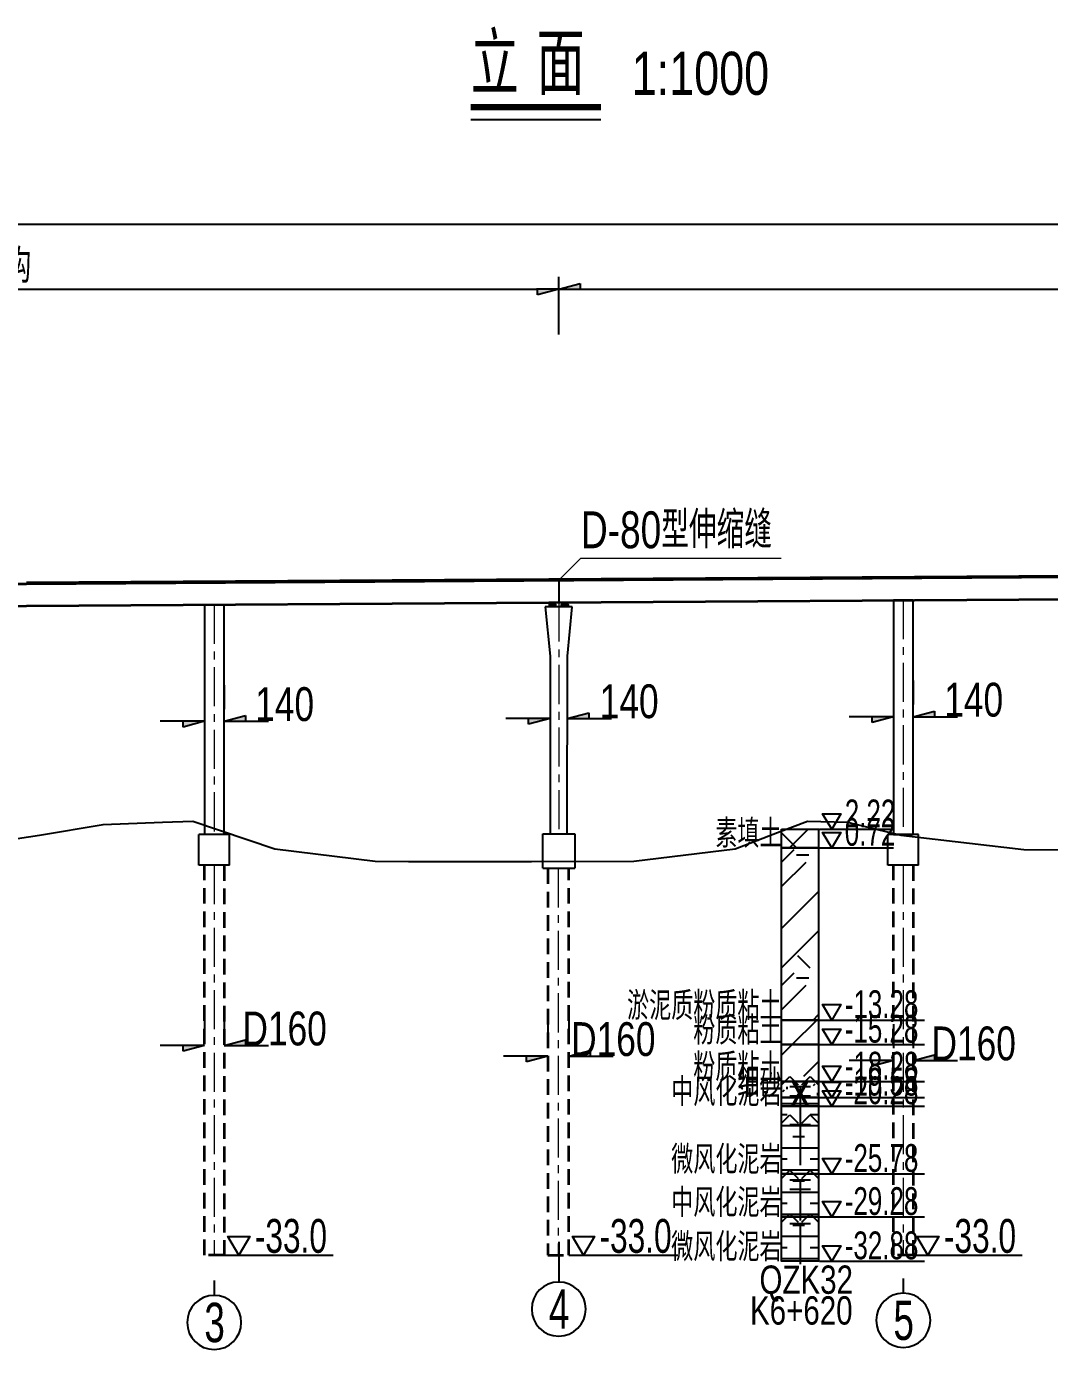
# Model space of a CAD drawing. Header units: millimetres. Extents: x 0 to 987207, y 0 to 5060561.
# Drawn here: x 493341.8 to 493425, y 2530131.6 to 2530239.1 of the extents above; entities that cross this region are included whole.
import ezdxf
from ezdxf.enums import TextEntityAlignment as Align

# ---------------------------------------------------------------- set-up
doc = ezdxf.new("R2010")
doc.units = ezdxf.units.MM
doc.header["$LTSCALE"] = 0.1
doc.linetypes.add('CENTER', pattern=[50.8, 31.75, -6.35, 6.35, -6.35])
doc.linetypes.add('DASHED', pattern=[19.05, 12.7, -6.35])
doc.layers.get('0').update_dxf_attribs({"linetype": 'CONTINUOUS'})
doc.layers.get('Defpoints').update_dxf_attribs({"color": 150, "linetype": 'CONTINUOUS'})
for name, color, linetype in [('上部结构(立面)', 7, 'CONTINUOUS'), ('地质钻孔', 8, 'CONTINUOUS'), ('地面线', 7, 'CONTINUOUS'), ('墩柱图(立面)', 7, 'CONTINUOUS'), ('立面', 7, 'CONTINUOUS')]:
    doc.layers.add(name, color=color, linetype=linetype)
for name, color, linetype, lineweight in [('中心线', 5, 'CENTER', 18), ('文字', 7, 'CONTINUOUS', 0), ('标注', 1, 'CONTINUOUS', 18), ('短虚线', 6, 'DASHED', 35), ('粗线', 4, 'CONTINUOUS', 35)]:
    doc.layers.add(name, color=color, linetype=linetype, lineweight=lineweight)
doc.styles.add('BM_Dim', font='fsdb_e.shx', dxfattribs={"width": 0.75, "bigfont": 'hztxt.shx'})
doc.styles.add('MyFont', font='fsdb_e.shx', dxfattribs={"width": 0.78, "bigfont": 'hztxt.shx'})
doc.styles.add('My宋体', font='SIMFANG.TTF', dxfattribs={"width": 0.78})
doc.dimstyles.new('1-100', dxfattribs={"dimtxt": 3, "dimasz": 1.5, "dimexe": 1, "dimexo": 0.6, "dimgap": 0.1, "dimtad": 1, "dimdec": 0, "dimlfac": 100, "dimdsep": 46, "dimtxsty": 'BM_Dim', "dimblk": 'ARR-1', "dimcen": 0.09, "dimclrd": 256, "dimclre": 256, "dimclrt": 7, "dimadec": 1, "dimazin": 2, "dimtfac": 1, "dimtdec": 0, "dimtmove": 2, "dimatfit": 3, "dimldrblk": 'ARR-1', "dimfxl": 1, "dimtolj": 1, "dimtzin": 0, "dimlwd": 25, "dimarcsym": 1})
doc.dimstyles.new('MyDim', dxfattribs={"dimscale": 0, "dimtxt": 2.75, "dimasz": 1.8, "dimexe": 1, "dimexo": 4.32, "dimgap": 0, "dimtad": 0, "dimdec": 0, "dimlfac": 10, "dimdsep": 46, "dimtxsty": 'MyFont', "dimblk": 'ARR-1', "dimcen": 0.5, "dimclrd": 1, "dimclre": 1, "dimclrt": 7, "dimaunit": 1, "dimadec": 0, "dimazin": 0, "dimtfac": 1, "dimtdec": 0, "dimtofl": 0, "dimtmove": 2, "dimatfit": 3, "dimldrblk": 'ARR-1', "dimfxl": 1, "dimtolj": 1, "dimtzin": 0, "dimarcsym": 0})
pattern_1 = [(45, (-6617.618, -2.22), (-3.5355304, 3.5355304), []), (45, (-6614.118, -2.22), (-3.5355304, 3.5355304), [1.999998, -1.249998])]
pattern_2 = [(0, (-6617.618, -2.22), (0, 1.8), []), (0, (-6617.618, -1.32), (1.40625, 1.8), [0.9375, -1.875])]

# ---------------------------------------------------------------- blocks, each defined once
blk = doc.blocks.new('ARR-1')
at = {"color": 1, "linetype": 'Continuous'}
for p, q in [((0, 0), (-1, 0)), ((0, 0), (-0.966, -0.259)), ((-0.966, -0.259), (-0.966, 0))]:
    blk.add_line(p, q, dxfattribs=at)
for points in [[(-0.966, -0.259), (-0.966, 0), (0, 0)], [(0, 0), (-0.966, 0), (-0.966, -0.259), (0, 0)], [(0, 0), (-0.966, -0.259), (-0.966, 0), (0, 0)], [(0, 0), (-0.966, -0.259), (-0.966, 0), (0, 0)]]:
    blk.add_solid(points, dxfattribs=at)
blk = doc.blocks.new('*D299')
at = {"layer": 'Defpoints', "color": 0, "linetype": 'Continuous'}
for p in [(493385.08, 2530217.75), (493273.08, 2530209.75), (493385.08, 2530209.75)]:
    blk.add_point(p, dxfattribs=at)
at = {"layer": '立面', "color": 1, "linetype": 'Continuous', "lineweight": -2}
for p, q in [((493273.08, 2530214.07), (493273.08, 2530218.75)), ((493385.08, 2530214.07), (493385.08, 2530218.75)), ((493274.88, 2530217.75), (493383.28, 2530217.75))]:
    blk.add_line(p, q, dxfattribs=at)
at = {"layer": '立面', "color": 1, "linetype": 'Continuous', "lineweight": -2, "xscale": 1.8, "yscale": 1.8, "zscale": 1.8, "rotation": 180}
blk.add_blockref('ARR-1', (493273.08, 2530217.75), dxfattribs=at)
at = {"layer": '立面', "color": 1, "linetype": 'Continuous', "lineweight": -2, "xscale": 1.8, "yscale": 1.8, "zscale": 1.8}
blk.add_blockref('ARR-1', (493385.08, 2530217.75), dxfattribs=at)
at = {"layer": '立面', "color": 7, "linetype": 'Continuous', "insert": (493329.08, 2530219.62), "char_height": 2.75, "attachment_point": 5, "style": 'MyFont'}
blk.add_mtext('\\A1;4*2800预应力砼连续刚构', dxfattribs=at)
blk = doc.blocks.new('*D301')
at = {"layer": 'Defpoints', "color": 0, "linetype": 'Continuous'}
for p in [(493497.08, 2530217.75), (493385.08, 2530209.75), (493497.08, 2530209.75)]:
    blk.add_point(p, dxfattribs=at)
at = {"layer": '立面', "color": 1, "linetype": 'Continuous', "lineweight": -2}
for p, q in [((493385.08, 2530214.07), (493385.08, 2530218.75)), ((493497.08, 2530214.07), (493497.08, 2530218.75)), ((493386.88, 2530217.75), (493495.28, 2530217.75))]:
    blk.add_line(p, q, dxfattribs=at)
at = {"layer": '立面', "color": 1, "linetype": 'Continuous', "lineweight": -2, "xscale": 1.8, "yscale": 1.8, "zscale": 1.8, "rotation": 180}
blk.add_blockref('ARR-1', (493385.08, 2530217.75), dxfattribs=at)
at = {"layer": '立面', "color": 1, "linetype": 'Continuous', "lineweight": -2, "xscale": 1.8, "yscale": 1.8, "zscale": 1.8}
blk.add_blockref('ARR-1', (493497.08, 2530217.75), dxfattribs=at)
at = {"layer": '立面', "color": 7, "linetype": 'Continuous', "insert": (493441.08, 2530219.62), "char_height": 2.75, "attachment_point": 5, "style": 'MyFont'}
blk.add_mtext('\\A1;4*2800预应力砼连续刚构', dxfattribs=at)
blk = doc.blocks.new('*D311')
at = {"layer": 'Defpoints', "color": 0, "linetype": 'Continuous'}
for p in [(493357.88, 2530182.63), (493356.28, 2530181.26), (493357.88, 2530181.26)]:
    blk.add_point(p, dxfattribs=at)
at = {"layer": '墩柱图(立面)', "color": 1, "linetype": 'Continuous', "lineweight": -2}
for p, q in [((493356.28, 2530185.58), (493356.28, 2530183.63)), ((493357.88, 2530185.58), (493357.88, 2530183.63)), ((493354.48, 2530182.63), (493352.68, 2530182.63)), ((493359.68, 2530182.63), (493361.48, 2530182.63))]:
    blk.add_line(p, q, dxfattribs=at)
at = {"layer": '墩柱图(立面)', "color": 1, "linetype": 'Continuous', "lineweight": -2, "xscale": 1.8, "yscale": 1.8, "zscale": 1.8, "rotation": 180}
blk.add_blockref('ARR-1', (493357.88, 2530182.63), dxfattribs=at)
at = {"layer": '墩柱图(立面)', "color": 1, "linetype": 'Continuous', "lineweight": -2, "xscale": 1.8, "yscale": 1.8, "zscale": 1.8}
blk.add_blockref('ARR-1', (493356.28, 2530182.63), dxfattribs=at)
at = {"layer": '墩柱图(立面)', "color": 7, "linetype": 'Continuous', "insert": (493362.8, 2530184.01), "char_height": 2.75, "attachment_point": 5, "style": 'MyFont'}
blk.add_mtext('\\A1;140', dxfattribs=at)
blk = doc.blocks.new('*D312')
at = {"layer": 'Defpoints', "color": 0, "linetype": 'Continuous'}
for p in [(493413.88, 2530182.99), (493412.28, 2530181.62), (493413.88, 2530181.62)]:
    blk.add_point(p, dxfattribs=at)
at = {"layer": '墩柱图(立面)', "color": 1, "linetype": 'Continuous', "lineweight": -2}
for p, q in [((493412.28, 2530185.94), (493412.28, 2530183.99)), ((493413.88, 2530185.94), (493413.88, 2530183.99)), ((493410.48, 2530182.99), (493408.68, 2530182.99)), ((493415.68, 2530182.99), (493417.48, 2530182.99))]:
    blk.add_line(p, q, dxfattribs=at)
at = {"layer": '墩柱图(立面)', "color": 1, "linetype": 'Continuous', "lineweight": -2, "xscale": 1.8, "yscale": 1.8, "zscale": 1.8}
blk.add_blockref('ARR-1', (493412.28, 2530182.99), dxfattribs=at)
at = {"layer": '墩柱图(立面)', "color": 1, "linetype": 'Continuous', "lineweight": -2, "xscale": 1.8, "yscale": 1.8, "zscale": 1.8, "rotation": 180}
blk.add_blockref('ARR-1', (493413.88, 2530182.99), dxfattribs=at)
at = {"layer": '墩柱图(立面)', "color": 7, "linetype": 'Continuous', "insert": (493418.8, 2530184.37), "char_height": 2.75, "attachment_point": 5, "style": 'MyFont'}
blk.add_mtext('\\A1;140', dxfattribs=at)
blk = doc.blocks.new('*D317')
at = {"layer": 'Defpoints', "color": 0, "linetype": 'Continuous'}
for p in [(493385.77, 2530182.86), (493384.37, 2530181.42), (493385.77, 2530181.42)]:
    blk.add_point(p, dxfattribs=at)
at = {"layer": '墩柱图(立面)', "color": 1, "linetype": 'Continuous', "lineweight": -2}
for p, q in [((493384.37, 2530185.74), (493384.37, 2530183.86)), ((493385.77, 2530185.74), (493385.77, 2530183.86)), ((493382.57, 2530182.86), (493380.77, 2530182.86)), ((493387.57, 2530182.86), (493389.37, 2530182.86))]:
    blk.add_line(p, q, dxfattribs=at)
at = {"layer": '墩柱图(立面)', "color": 1, "linetype": 'Continuous', "lineweight": -2, "xscale": 1.8, "yscale": 1.8, "zscale": 1.8}
for p, rotation in [((493384.37, 2530182.86), 0.0007144637044387282), ((493385.77, 2530182.86), 180.0007144637044)]:
    blk.add_blockref('ARR-1', p, dxfattribs=dict(at, rotation=rotation))
at = {"layer": '墩柱图(立面)', "color": 7, "linetype": 'Continuous', "insert": (493390.8, 2530184.24), "char_height": 2.75, "attachment_point": 5, "rotation": 0.0007, "style": 'MyFont'}
blk.add_mtext('\\A1;140', dxfattribs=at)
blk = doc.blocks.new('*D318')
at = {"layer": 'Defpoints', "color": 0, "linetype": 'Continuous'}
for p in [(493385.89, 2530155.42), (493384.19, 2530154.04), (493385.89, 2530154.04)]:
    blk.add_point(p, dxfattribs=at)
at = {"layer": '墩柱图(立面)', "color": 1, "linetype": 'Continuous', "lineweight": -2}
for p, q in [((493384.19, 2530158.36), (493384.19, 2530156.42)), ((493385.89, 2530158.36), (493385.89, 2530156.42)), ((493382.39, 2530155.42), (493380.59, 2530155.42)), ((493387.69, 2530155.42), (493389.49, 2530155.42))]:
    blk.add_line(p, q, dxfattribs=at)
at = {"layer": '墩柱图(立面)', "color": 1, "linetype": 'Continuous', "lineweight": -2, "xscale": 1.8, "yscale": 1.8, "zscale": 1.8}
blk.add_blockref('ARR-1', (493384.19, 2530155.42), dxfattribs=at)
at = {"layer": '墩柱图(立面)', "color": 1, "linetype": 'Continuous', "lineweight": -2, "xscale": 1.8, "yscale": 1.8, "zscale": 1.8, "rotation": 180}
blk.add_blockref('ARR-1', (493385.89, 2530155.42), dxfattribs=at)
at = {"layer": '墩柱图(立面)', "color": 7, "linetype": 'Continuous', "insert": (493389.51, 2530156.79), "char_height": 2.75, "attachment_point": 5, "style": 'MyFont'}
blk.add_mtext('\\A1;D160', dxfattribs=at)
blk = doc.blocks.new('*D352')
at = {"layer": 'Defpoints', "color": 0}
for p in [(493929.65, 2530223.03), (493273.08, 2530209.75), (493929.65, 2530209.76)]:
    blk.add_point(p, dxfattribs=at)
at = {"layer": '标注', "lineweight": -2}
for p, q in [((493273.08, 2530210.35), (493273.08, 2530224.03)), ((493929.65, 2530210.36), (493929.65, 2530224.03))]:
    blk.add_line(p, q, dxfattribs=at)
at = {"layer": '标注', "lineweight": 25}
blk.add_line((493274.58, 2530223.03), (493928.15, 2530223.03), dxfattribs=at)
at = {"layer": '标注', "lineweight": 25, "xscale": 1.5, "yscale": 1.5, "zscale": 1.5, "rotation": 180}
blk.add_blockref('ARR-1', (493273.08, 2530223.03), dxfattribs=at)
at = {"layer": '标注', "lineweight": 25, "xscale": 1.5, "yscale": 1.5, "zscale": 1.5}
blk.add_blockref('ARR-1', (493929.65, 2530223.03), dxfattribs=at)
at = {"layer": '标注', "color": 7, "insert": (493601.36, 2530224.63), "char_height": 3, "attachment_point": 5, "style": 'BM_Dim'}
blk.add_mtext('\\A1;65657.7', dxfattribs=at)
blk = doc.blocks.new('*D394')
at = {"layer": 'Defpoints', "color": 0, "linetype": 'Continuous'}
for p in [(493357.88, 2530156.28), (493356.28, 2530154.9), (493357.88, 2530154.9)]:
    blk.add_point(p, dxfattribs=at)
at = {"layer": '墩柱图(立面)', "color": 1, "linetype": 'Continuous', "lineweight": -2}
for p, q in [((493356.28, 2530159.22), (493356.28, 2530157.28)), ((493357.88, 2530159.22), (493357.88, 2530157.28)), ((493354.48, 2530156.28), (493352.68, 2530156.28)), ((493359.68, 2530156.28), (493361.48, 2530156.28))]:
    blk.add_line(p, q, dxfattribs=at)
at = {"layer": '墩柱图(立面)', "color": 1, "linetype": 'Continuous', "lineweight": -2, "xscale": 1.8, "yscale": 1.8, "zscale": 1.8}
blk.add_blockref('ARR-1', (493356.28, 2530156.28), dxfattribs=at)
at = {"layer": '墩柱图(立面)', "color": 1, "linetype": 'Continuous', "lineweight": -2, "xscale": 1.8, "yscale": 1.8, "zscale": 1.8, "rotation": 180}
blk.add_blockref('ARR-1', (493357.88, 2530156.28), dxfattribs=at)
at = {"layer": '墩柱图(立面)', "color": 7, "linetype": 'Continuous', "insert": (493362.8, 2530157.65), "char_height": 2.75, "attachment_point": 5, "style": 'MyFont'}
blk.add_mtext('\\A1;D160', dxfattribs=at)
blk = doc.blocks.new('*D395')
at = {"layer": 'Defpoints', "color": 0, "linetype": 'Continuous'}
for p in [(493413.88, 2530155.07), (493412.28, 2530153.69), (493413.88, 2530153.69)]:
    blk.add_point(p, dxfattribs=at)
at = {"layer": '墩柱图(立面)', "color": 1, "linetype": 'Continuous', "lineweight": -2}
for p, q in [((493412.28, 2530158.01), (493412.28, 2530156.07)), ((493413.88, 2530158.01), (493413.88, 2530156.07)), ((493410.48, 2530155.07), (493408.68, 2530155.07)), ((493415.68, 2530155.07), (493417.48, 2530155.07))]:
    blk.add_line(p, q, dxfattribs=at)
at = {"layer": '墩柱图(立面)', "color": 1, "linetype": 'Continuous', "lineweight": -2, "xscale": 1.8, "yscale": 1.8, "zscale": 1.8}
blk.add_blockref('ARR-1', (493412.28, 2530155.07), dxfattribs=at)
at = {"layer": '墩柱图(立面)', "color": 1, "linetype": 'Continuous', "lineweight": -2, "xscale": 1.8, "yscale": 1.8, "zscale": 1.8, "rotation": 180}
blk.add_blockref('ARR-1', (493413.88, 2530155.07), dxfattribs=at)
at = {"layer": '墩柱图(立面)', "color": 7, "linetype": 'Continuous', "insert": (493418.8, 2530156.44), "char_height": 2.75, "attachment_point": 5, "style": 'MyFont'}
blk.add_mtext('\\A1;D160', dxfattribs=at)
blk = doc.blocks.new('FH-2')
for p, q in [((-1.5, 1.37), (-0.82, 2.05)), ((0.84, 1.23), (-0.84, 1.23)), ((-0.82, 2.05), (-0.15, 1.37)), ((0, 1.23), (0, -2.05)), ((0.15, 1.37), (0.82, 2.05)), ((0.82, 2.05), (1.5, 1.37)), ((0.84, 0.47), (-0.84, 0.47))]:
    blk.add_line(p, q)
blk = doc.blocks.new('FH-1')
for p, q in [((-1.5, 1.37), (-0.82, 2.05)), ((0.84, 1.23), (-0.84, 1.23)), ((-0.82, 2.05), (-0.15, 1.37)), ((0, 1.23), (0, -2.05)), ((0.15, 1.37), (0.82, 2.05)), ((0.82, 2.05), (1.5, 1.37))]:
    blk.add_line(p, q)
blk = doc.blocks.new('A$C70091A09')
at = {"layer": '地质钻孔', "linetype": 'Continuous'}
h = blk.add_hatch(dxfattribs=at)
h.set_pattern_fill('STT', color=8, scale=0.5, style=0, pattern_type=2)
h.set_pattern_definition([(45, (-6617.618, -2.22), (-1.767767, 1.767767), []), (135, (-6617.618, -2.22), (-1.767767, -1.767767), [])])
h.paths.add_polyline_path([(-1.5, 0), (1.5, 0), (1.5, -1.5), (-1.5, -1.5)])
h = blk.add_hatch(dxfattribs=at)
h.set_pattern_fill('YNZFZNT', color=8, scale=0.5, style=0, pattern_type=2)
h.set_pattern_definition([(0, (-6608.618, 5.78), (0, 10), [1, -9]), (0, (-6610.618, 6.78), (0, 10), [1, -9]), (45, (-6611.618, 5.78), (-10.000003, 9e-16), [1.41421, -12.7279]), (45, (-6612.618, 0.78), (9e-16, 10.000003), [1.41421, -12.7279]), (0, (-6613.618, 0.78), (0, 10), [1, -9]), (45, (-6613.618, 1.78), (9e-16, 10.000003), [5.65685, -8.48528]), (315, (-6609.618, 6.78), (3e-15, 10.000003), [1.41421, -12.7279]), (45, (-6608.618, 6.78), (9e-16, 10.000003), [1.41421, -12.7279]), (45, (-6611.018, -2.22), (-10.000003, 9e-16), []), (45, (-6617.618, 5.78), (-10.000003, 9e-16), [1.41421, -12.7279]), (0, (-6615.618, 1.78), (0, 10), [1, -9]), (45, (-6616.618, 0.78), (-10.000003, 9e-16), [1.41421, -12.7279]), (45, (-6617.618, -2.22), (9e-16, 10.000003), [4.24264, -9.89949]), (315, (-6614.618, 1.78), (3e-15, 10.000003), [1.41421, -12.7279]), (45, (-6614.218, -2.22), (9e-16, 10.000003), [])])
h.paths.add_polyline_path([(-1.5, -1.5), (1.5, -1.5), (1.5, -15.5), (-1.5, -15.5)])
h = blk.add_hatch(dxfattribs=at)
h.set_pattern_fill('FZNT', color=8, scale=0.5, style=0, pattern_type=2)
h.set_pattern_definition(pattern_1)
h.paths.add_polyline_path([(-1.5, -15.5), (1.5, -15.5), (1.5, -17.5), (-1.5, -17.5)])
h = blk.add_hatch(dxfattribs=at)
h.set_pattern_fill('FZNT', color=8, scale=0.5, style=0, pattern_type=2)
h.set_pattern_definition(pattern_1)
h.paths.add_polyline_path([(-1.5, -17.5), (1.5, -17.5), (1.5, -20.5), (-1.5, -20.5)])
h = blk.add_hatch(dxfattribs=at)
h.set_pattern_fill('XS', color=8, scale=0.5, style=0, pattern_type=2)
h.set_pattern_definition([(45, (-6617.118, 0.28), (1.767767, 5.3033009), [0.2, -2.5]), (45, (-6616.368, -0.97), (2e-16, 3.5355339), [0.2, -2.5]), (90, (-6613.868, -0.97), (-2.5, 0.5), [0.2, -2])])
h.paths.add_polyline_path([(-1.5, -20.5), (1.5, -20.5), (1.5, -21.8), (-1.5, -21.8)])
h = blk.add_hatch(dxfattribs=at)
h.set_pattern_fill('NY', color=8, scale=0.25, style=0, pattern_type=2)
h.set_pattern_definition(pattern_2)
h.paths.add_polyline_path([(-1.5, -21.8), (1.5, -21.8), (1.5, -22.5), (-1.5, -22.5)])
h = blk.add_hatch(dxfattribs=at)
h.set_pattern_fill('NY', color=8, scale=0.25, style=0, pattern_type=2)
h.set_pattern_definition(pattern_2)
h.paths.add_polyline_path([(-1.5, -22.5), (1.5, -22.5), (1.5, -28), (-1.5, -28)])
h = blk.add_hatch(dxfattribs=at)
h.set_pattern_fill('NY', color=8, scale=0.25, style=0, pattern_type=2)
h.set_pattern_definition(pattern_2)
h.paths.add_polyline_path([(-1.5, -28), (1.5, -28), (1.5, -31.5), (-1.5, -31.5)])
h = blk.add_hatch(dxfattribs=at)
h.set_pattern_fill('NY', color=8, scale=0.25, style=0, pattern_type=2)
h.set_pattern_definition(pattern_2)
h.paths.add_polyline_path([(-1.5, -31.5), (1.5, -31.5), (1.5, -35.1), (-1.5, -35.1)])
at = {"layer": '地质钻孔', "color": 8, "linetype": 'Continuous', "flags": 128}
for points in [[(1.58, 0), (2.57, 0), (1.83, 1.25), (3.3, 1.25), (2.57, 0), (7.59, 0)], [(1.58, -1.5), (2.57, -1.5), (1.83, -0.25), (3.3, -0.25), (2.57, -1.5), (7.59, -1.5)], [(1.58, -15.5), (2.57, -15.5), (1.83, -14.25), (3.3, -14.25), (2.57, -15.5), (10.1, -15.5)], [(1.58, -17.5), (2.57, -17.5), (1.83, -16.25), (3.3, -16.25), (2.57, -17.5), (10.1, -17.5)], [(1.58, -20.5), (2.57, -20.5), (1.83, -19.25), (3.3, -19.25), (2.57, -20.5), (10.1, -20.5)], [(1.58, -21.8), (2.57, -21.8), (1.83, -20.55), (3.3, -20.55), (2.57, -21.8), (10.1, -21.8)], [(1.58, -22.5), (2.57, -22.5), (1.83, -21.25), (3.3, -21.25), (2.57, -22.5), (10.1, -22.5)], [(1.58, -28), (2.57, -28), (1.83, -26.75), (3.3, -26.75), (2.57, -28), (10.1, -28)], [(1.58, -31.5), (2.57, -31.5), (1.83, -30.25), (3.3, -30.25), (2.57, -31.5), (10.1, -31.5)], [(1.58, -35.1), (2.57, -35.1), (1.83, -33.85), (3.3, -33.85), (2.57, -35.1), (10.1, -35.1)]]:
    blk.add_lwpolyline(points, dxfattribs=at)
at = {"layer": '地质钻孔', "color": 8, "linetype": 'Continuous'}
for points in [[(-1.5, 0), (1.5, 0), (1.5, -1.5), (-1.5, -1.5)], [(-1.5, -1.5), (1.5, -1.5), (1.5, -15.5), (-1.5, -15.5)], [(-1.5, -15.5), (1.5, -15.5), (1.5, -17.5), (-1.5, -17.5)], [(-1.5, -17.5), (1.5, -17.5), (1.5, -20.5), (-1.5, -20.5)], [(-1.5, -20.5), (1.5, -20.5), (1.5, -21.8), (-1.5, -21.8)], [(-1.5, -21.8), (1.5, -21.8), (1.5, -22.5), (-1.5, -22.5)], [(-1.5, -22.5), (1.5, -22.5), (1.5, -28), (-1.5, -28)], [(-1.5, -28), (1.5, -28), (1.5, -31.5), (-1.5, -31.5)], [(-1.5, -31.5), (1.5, -31.5), (1.5, -35.1), (-1.5, -35.1)]]:
    blk.add_lwpolyline(points, close=True, dxfattribs=at)
for name, p in [('FH-2', (0, -22.15)), ('FH-1', (0, -25.25)), ('FH-2', (0, -29.75)), ('FH-1', (0, -33.3))]:
    blk.add_blockref(name, p, dxfattribs=at)
at = {"layer": '地质钻孔', "color": 8, "linetype": 'Continuous', "style": 'MyFont'}
for s, height, width, p in [('2.22', 2.255, 0.7, (3.63, 0.16)), ('素填土', 2.3, 0.78, (-6.88, -1.5)), ('0.72', 2.255, 0.7, (3.63, -1.34)), ('淤泥质粉质粘土', 2.3, 0.78, (-14.06, -15.5)), ('-13.28', 2.255, 0.7, (3.63, -15.34)), ('粉质粘土', 2.3, 0.78, (-8.68, -17.5)), ('-15.28', 2.255, 0.7, (3.63, -17.34)), ('粉质粘土', 2.3, 0.78, (-8.68, -20.5)), ('-18.28', 2.255, 0.7, (3.63, -20.34)), ('细砂', 2.3, 0.78, (-5.09, -21.8)), ('-19.58', 2.255, 0.7, (3.63, -21.64)), ('中风化泥岩', 2.3, 0.78, (-10.47, -22.5)), ('-20.28', 2.255, 0.7, (3.63, -22.34)), ('微风化泥岩', 2.3, 0.78, (-10.47, -28)), ('-25.78', 2.255, 0.7, (3.63, -27.84)), ('中风化泥岩', 2.3, 0.78, (-10.47, -31.5)), ('-29.28', 2.255, 0.7, (3.63, -31.34)), ('微风化泥岩', 2.3, 0.78, (-10.47, -35.1)), ('-32.88', 2.255, 0.7, (3.63, -34.94)), ('QZK32', 2.3, 0.78, (-3.3, -37.75)), ('K6+620', 2.3, 0.78, (-4.07, -40.25))]:
    blk.add_text(s, height=height, dxfattribs=dict(at, width=width)).set_placement(p)
at = {"layer": '地质钻孔', "color": 8, "linetype": 'Continuous', "style": 'My宋体'}
blk.add_text('x', height=2.5, dxfattribs=at).set_placement((0, -21.15), align=Align.MIDDLE_CENTER)
blk = doc.blocks.new('A$C64017D11')
at = {"layer": '标注', "color": 2}
blk.add_blockref('A$C70091A09', (0, 0), dxfattribs=at)

msp = doc.modelspace()

# ---------------------------------------------------------------- hatches: boundary and pattern name
at = {"ltscale": 0.6}
h = msp.add_hatch(dxfattribs=at)
h.set_pattern_fill('ANSI31', color=0, scale=0.02, style=0)
h.set_pattern_definition([(45, (492860.16026, 2529496.781615), (-0.0449012806, 0.0449012806), [])])
h.paths.add_polyline_path([(493384.2923, 2530192.136), (493384.2923, 2530191.936), (493384.7423, 2530191.936), (493384.7423, 2530192.136)])
h.paths.add_polyline_path([(493384.7423, 2530191.936), (493384.8523, 2530191.936), (493384.8523, 2530192.136), (493384.7423, 2530192.136)])
h = msp.add_hatch(dxfattribs=at)
h.set_pattern_fill('ANSI31', color=0, scale=0.02, style=0)
h.set_pattern_definition([(135.000009, (493909.979064, 2529496.7817), (0.0449012734, 0.0449012878), [])])
h.paths.add_polyline_path([(493385.847, 2530192.136), (493385.847, 2530191.936), (493385.397, 2530191.936), (493385.397, 2530192.136)])
h.paths.add_polyline_path([(493385.397, 2530191.936), (493385.287, 2530191.936), (493385.287, 2530192.136), (493385.397, 2530192.136)])

# ---------------------------------------------------------------- linework, layer by layer
at = {"color": 0, "ltscale": 0.6, "elevation": 0}
for points in [[(493384.8523, 2530191.936), (493384.8523, 2530192.136), (493384.2923, 2530192.136), (493384.2923, 2530191.936)], [(493385.287, 2530191.936), (493385.287, 2530192.136), (493385.847, 2530192.136), (493385.847, 2530191.936)]]:
    msp.add_lwpolyline(points, dxfattribs=at)
at = {"layer": '上部结构(立面)', "color": 1, "linetype": 'Continuous'}
msp.add_line((493385.0785, 2530194.1876), (493385.0785, 2530192.2076), dxfattribs=at)
at = {"layer": '中心线'}
for p, q in [((493357.0757, 2530192.1055), (493357.0757, 2530173.4403)), ((493385.0757, 2530192.2875), (493385.0726, 2530173.4887)), ((493413.0757, 2530192.4695), (493413.0757, 2530173.4403)), ((493357.0757, 2530170.9403), (493357.0757, 2530139.2403)), ((493385.0365, 2530170.6887), (493385.0365, 2530139.2403)), ((493413.0757, 2530170.9403), (493413.0757, 2530139.2403))]:
    msp.add_line(p, q, dxfattribs=at)
at = {"layer": '地面线', "color": 1, "flags": 128}
msp.add_lwpolyline([(493339.2703, 2530172.8359), (493342.8663, 2530173.3836), (493348.0553, 2530174.2532), (493352.8663, 2530174.44), (493355.3483, 2530174.5138), (493362.0053, 2530172.2815), (493370.1483, 2530171.2593), (493372.8663, 2530171.2403), (493382.8663, 2530171.2403), (493391.1803, 2530171.2533), (493399.4223, 2530172.2821), (493402.8663, 2530173.6085), (493405.2953, 2530174.5059), (493408.5463, 2530174.4447), (493412.8663, 2530173.392), (493422.8663, 2530172.2105), (493432.8663, 2530172.1803)], dxfattribs=at)
at = {"layer": '墩柱图(立面)', "color": 7, "linetype": 'Continuous'}
for p, q in [((493357.8757, 2530192.1055), (493356.2757, 2530192.1055)), ((493356.2757, 2530192.1055), (493356.2757, 2530173.4403)), ((493357.8757, 2530173.4403), (493357.8757, 2530192.1055)), ((493386.1757, 2530191.9359), (493383.9757, 2530191.9359)), ((493383.9757, 2530191.9359), (493384.3757, 2530187.9359)), ((493385.7752, 2530187.9354), (493386.1757, 2530191.9359)), ((493384.3752, 2530187.9401), (493384.3725, 2530173.4887)), ((493385.7725, 2530173.4887), (493385.7752, 2530187.9356)), ((493355.8257, 2530170.9403), (493355.8257, 2530173.4403)), ((493358.3257, 2530173.4403), (493355.8257, 2530173.4403)), ((493358.3257, 2530170.9403), (493358.3257, 2530173.4403)), ((493383.7732, 2530170.6887), (493383.7732, 2530173.4887)), ((493383.7732, 2530173.4887), (493386.3732, 2530173.4887)), ((493384.1732, 2530173.4887), (493385.9732, 2530173.4887)), ((493384.1732, 2530173.4887), (493385.9732, 2530173.4887)), ((493386.3732, 2530173.4887), (493386.3732, 2530170.6887)), ((493411.8257, 2530170.9403), (493411.8257, 2530173.4403)), ((493414.3257, 2530173.4403), (493411.8257, 2530173.4403)), ((493414.3257, 2530170.9403), (493414.3257, 2530173.4403)), ((493358.3257, 2530170.9403), (493355.8257, 2530170.9403)), ((493383.7732, 2530170.6887), (493386.3732, 2530170.6887)), ((493414.3257, 2530170.9403), (493411.8257, 2530170.9403))]:
    msp.add_line(p, q, dxfattribs=at)
msp.add_lwpolyline([(493412.2757, 2530173.4403), (493413.8757, 2530173.4403), (493413.8757, 2530192.4695), (493412.2757, 2530192.4695), (493412.2757, 2530173.4403)], dxfattribs=at)
at = {"layer": '墩柱图(立面)', "color": 1, "linetype": 'Continuous', "flags": 128}
for points in [[(493357.8757, 2530139.2403), (493359.0757, 2530139.2403), (493358.1815, 2530140.7675), (493359.9699, 2530140.7675), (493359.0757, 2530139.2403), (493366.7333, 2530139.2403)], [(493385.8865, 2530139.2403), (493387.0865, 2530139.2403), (493386.1923, 2530140.7675), (493387.9807, 2530140.7675), (493387.0865, 2530139.2403), (493394.7441, 2530139.2403)], [(493413.8757, 2530139.2403), (493415.0757, 2530139.2403), (493414.1815, 2530140.7675), (493415.9699, 2530140.7675), (493415.0757, 2530139.2403), (493422.7333, 2530139.2403)]]:
    msp.add_lwpolyline(points, dxfattribs=at)
for points in [[(493385.0757, 2530140.327), (493385.0757, 2530137.0659, 1), (493385.0757, 2530132.6659, 1), (493385.0757, 2530137.0659)], [(493357.0757, 2530137.1815), (493357.0757, 2530135.9815, 1), (493357.0757, 2530131.5815, 1), (493357.0757, 2530135.9815)], [(493413.0757, 2530137.3606), (493413.0757, 2530136.1606, 1), (493413.0757, 2530131.7606, 1), (493413.0757, 2530136.1606)]]:
    msp.add_lwpolyline(points, format="xyb", dxfattribs=at)
at = {"layer": '标注'}
for p, q in [((493385.0765, 2530194.0884), (493386.8836, 2530195.8955)), ((493386.8836, 2530195.8955), (493403.1436, 2530195.8955))]:
    msp.add_line(p, q, dxfattribs=at)
at = {"layer": '短虚线', "color": 6, "linetype": 'DASHED'}
for p, q in [((493384.1865, 2530170.6887), (493384.1865, 2530139.2403)), ((493385.8865, 2530139.2403), (493385.8865, 2530170.6887)), ((493384.1865, 2530139.2403), (493385.8865, 2530139.2403))]:
    msp.add_line(p, q, dxfattribs=at)
for points in [[(493357.8757, 2530170.9403), (493357.8757, 2530139.2403), (493356.2757, 2530139.2403), (493356.2757, 2530170.9403)], [(493413.8757, 2530170.9403), (493413.8757, 2530139.2403), (493412.2757, 2530139.2403), (493412.2757, 2530170.9403)]]:
    msp.add_lwpolyline(points, dxfattribs=at)
at = {"layer": '立面', "color": 3, "linetype": 'Continuous', "const_width": 0.5}
msp.add_lwpolyline([(493377.9234, 2530232.5389), (493388.508, 2530232.5389)], dxfattribs=at)
at = {"layer": '立面', "color": 1, "linetype": 'Continuous'}
msp.add_lwpolyline([(493377.9234, 2530231.5389), (493388.508, 2530231.5389)], dxfattribs=at)
at = {"layer": '粗线'}
for p, q in [((493341.8181, 2530193.9064), (493426.7063, 2530194.4581)), ((493341.8187, 2530193.8064), (493426.7069, 2530194.3582)), ((493341.8304, 2530192.0064), (493426.7186, 2530192.5582))]:
    msp.add_line(p, q, dxfattribs=at)
at = {"layer": '粗线', "flags": 128}
for points in [[(493339.918, 2530193.7935), (493341.8188, 2530193.8064)], [(493339.9313, 2530191.9935), (493341.831, 2530192.0064)]]:
    msp.add_lwpolyline(points, dxfattribs=at)

# ---------------------------------------------------------------- block references
at = {"layer": '标注', "color": 2}
msp.add_blockref('A$C64017D11', (493404.6892, 2530173.8591), dxfattribs=at)

# ---------------------------------------------------------------- texts
at = {"layer": '墩柱图(立面)', "color": 7, "linetype": 'Continuous', "style": 'MyFont', "width": 0.7}
for s, height, p in [('-33.0', 2.75, (493360.3757, 2530139.4403)), ('-33.0', 2.75, (493388.3865, 2530139.4403)), ('-33.0', 2.75, (493416.3757, 2530139.4403)), ('4', 3.2, (493384.276, 2530133.2659)), ('5', 3.2, (493412.276, 2530132.3606)), ('3', 3.2, (493356.276, 2530132.1815))]:
    msp.add_text(s, height=height, dxfattribs=at).set_placement(p)
at = {"layer": '文字', "color": 7, "style": 'BM_Dim', "width": 0.75}
msp.add_text('D-80型伸缩缝', height=3, dxfattribs=at).set_placement((493386.8836, 2530196.6955))
at = {"layer": '立面', "color": 7, "linetype": 'Continuous', "style": 'MyFont', "width": 0.78}
for s, height, p in [('立 面', 5, (493377.9234, 2530233.5389)), ('1:1000', 3.5, (493391.008, 2530233.5389))]:
    msp.add_text(s, height=height, dxfattribs=at).set_placement(p)

# ---------------------------------------------------------------- dimensions: what is measured, and where the dimension line sits
at = {"layer": '墩柱图(立面)', "color": 1, "linetype": 'Continuous'}
for base, p1, p2, angle, text, picture, middle in [((493413.8757, 2530182.9945), (493412.2757, 2530181.6195), (493413.8757, 2530181.6195), 0, '140', '*D312', (493418.8045, 2530184.3695)), ((493357.8757, 2530182.6305), (493356.2757, 2530181.2555), (493357.8757, 2530181.2555), 0, '140', '*D311', (493362.8045, 2530184.0055)), ((493385.7742, 2530182.8637), (493384.3742, 2530181.4164), (493385.7742, 2530181.4164), 0.000714, '140', '*D317', (493390.802, 2530184.2414)), ((493357.8757, 2530156.2795), (493356.2757, 2530154.9045), (493357.8757, 2530154.9045), 0, 'D160', '*D394', (493362.8045, 2530157.6545)), ((493385.8865, 2530155.4169), (493384.1865, 2530154.0419), (493385.8865, 2530154.0419), 0, 'D160', '*D318', (493389.5079, 2530156.7919)), ((493413.8757, 2530155.0698), (493412.2757, 2530153.6948), (493413.8757, 2530153.6948), 0, 'D160', '*D395', (493418.8045, 2530156.4448))]:
    dim = msp.add_linear_dim(base=base, p1=p1, p2=p2, angle=angle, text=text, dimstyle='MyDim', override={"dimscale": 1, "dimgap": 0.5}, dxfattribs=at)
    dim.commit()
    dim.dimension.update_dxf_attribs({"geometry": picture, "text_midpoint": middle, "dimtype": 161})
at = {"layer": '标注', "color": 2}
dim = msp.add_linear_dim(base=(493929.6527, 2530223.035), p1=(493273.0757, 2530209.7493), p2=(493929.6527, 2530209.7579), text='65657.7', dimstyle='1-100', dxfattribs=at)
dim.commit()
dim.dimension.update_dxf_attribs({"geometry": '*D352', "text_midpoint": (493601.3642, 2530224.635)})
at = {"layer": '立面', "color": 7, "linetype": 'Continuous'}
for p1, p2, picture, middle in [((493273.0757, 2530209.7493), (493385.0757, 2530209.7493), '*D299', (493329.0757, 2530219.6243)), ((493385.0757, 2530209.7493), (493497.0757, 2530209.7493), '*D301', (493441.0757, 2530219.6243))]:
    dim = msp.add_aligned_dim(p1=p1, p2=p2, distance=8, text='4*2800预应力砼连续刚构', dimstyle='MyDim', override={"dimscale": 1, "dimgap": 0.5, "dimtad": 1}, dxfattribs=at)
    dim.commit()
    dim.dimension.update_dxf_attribs({"geometry": picture, "text_midpoint": middle})

doc.saveas('drawing.dxf')
